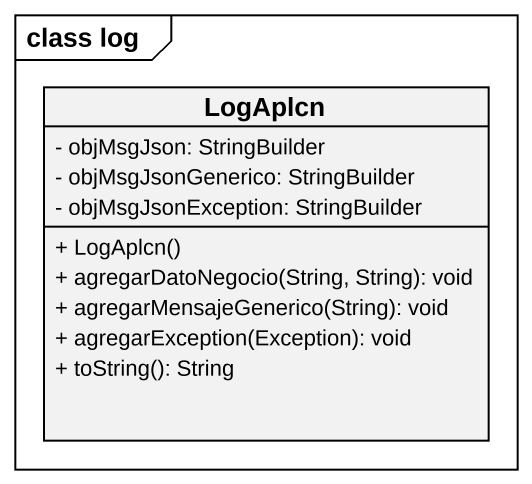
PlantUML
@startuml
mainframe class log
hide circle
hide empty members
skinparam classAttributeIconSize 0
class LogAplcn {
  - objMsgJson: StringBuilder
  - objMsgJsonGenerico: StringBuilder
  - objMsgJsonException: StringBuilder
  + LogAplcn()
  + agregarDatoNegocio(String, String): void
  + agregarMensajeGenerico(String): void
  + agregarException(Exception): void
  + toString(): String
}
@enduml
